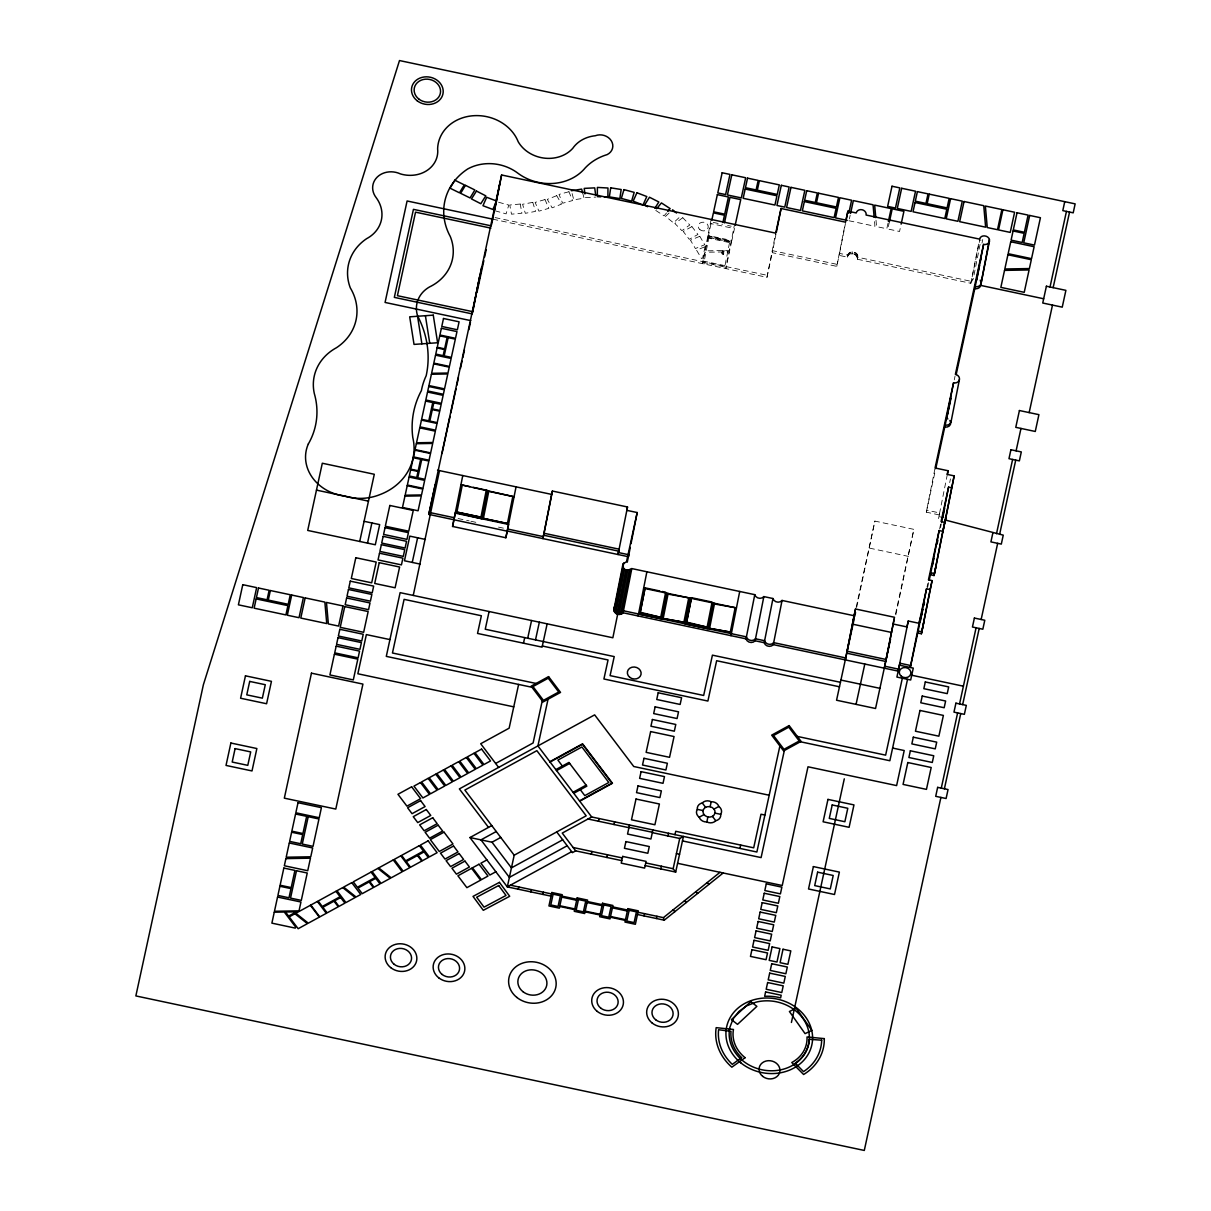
<?xml version="1.0" encoding="UTF-8"?>
<svg xmlns="http://www.w3.org/2000/svg" width="1211" height="1211" viewBox="0 0 1211 1211"><rect width="100%" height="100%" fill="white"/><g stroke="black" fill="none" stroke-linecap="round" stroke-linejoin="round"><path stroke-width="0.75" stroke-dasharray="5 3.75" d="M980.289 237.568L970.813 283.298L857.343 259.245C861.066 251.6 847.079 248.755 847.473 257.141L839.147 255.385L845.354 224.035M857.343 259.245L857.812 256.126M711.129 219.433L702.38 263.62L704.847 252.266L729.416 251.827L725.783 268.585L734.532 224.398M704.03 263.968L704.424 261.985M723.527 254.325L722.028 253.477L722.619 250.465L724.239 250.813L723.527 254.325L722.195 254.038C720.424 250.647 726.07 251.192 722.604 250.586M724.027 250.889L723.451 253.78M492.862 219.176L766.957 277.319L775.706 233.133M775.979 234.192L772.315 252.675L836.771 266.359L839.541 253.402L847.867 255.158M836.771 266.359L845.52 222.173M847.473 257.141L848.275 254.098M847.882 256.081L848.987 253.175M848.593 255.158L849.955 252.463M849.577 254.446L851.136 252.009M850.743 253.977L852.029 253.81L852.423 251.827M857.418 258.094L855.677 255.021L853.331 253.932L853.725 251.964M854.588 254.355L854.966 252.372M855.677 255.021L856.071 253.054M856.555 255.93L856.949 253.947M857.146 256.974L857.539 254.991M856.752 607.029L874.887 521.093L913.866 529.358L895.731 615.309M970.813 283.298L979.563 239.112M939.312 514.932L926.309 512.162L935.059 467.976M974.022 274.958L980.925 240.081M954.298 379.845L955.025 376.167M982 243.169L982.726 239.506M947.335 474.409L938.903 516.628L944.065 517.718M927.005 587.184L927.732 583.505M939.645 528.95L940.735 523.44M940.584 527.481L941.31 523.818M949.712 482.584L950.438 478.905M704.272 262.681L704.56 261.334M724.239 250.813L722.77 251.146M766.957 277.319L772.709 250.707L837.164 264.376M849.38 218.919L850.167 215.255M887.996 223.278L886.8 228.773L876.567 226.608L875.931 219.448M889.434 221.674L887.845 229L899.546 231.483L900.742 225.988M856.116 607.604L874.887 521.093M895.504 614.038L913.866 529.358M926.309 512.162L935.346 470.337M938.51 518.596L939.691 512.949L926.703 510.194M927.626 587.532L928.822 581.901M666.504 212.954L664.097 215.876L655.393 210.199M669.062 213.06L665.566 216.345L673.483 222.839L680.491 216.285M971.54 281.754L973.296 278.621L971.207 281.33L857.736 257.262M585.397 197.59L595.918 197.09M852.029 253.81L853.331 253.932M848.972 220.75L874.947 226.26L874.312 219.1M713.249 222.415L722.483 224.368M727.629 225.458L731.217 226.215M708.889 237.523L729.688 241.943M495.102 217.586L767.35 275.336M702.622 262.318L726.025 267.268M869.528 548.129L908.522 556.409M458.091 518.535L469.111 520.881M470.943 521.26L476.453 522.441M498.508 527.118L504.018 528.284M498.554 202.237L508.787 205.083L506.092 213.863L495.874 211.017M582.627 192.761L584.08 198.21L573.787 199.815L571.849 192.549M709.04 236.856L703.909 262.605L704.196 261.258L724.995 265.663L724.708 267.01L729.824 241.261L729.537 242.609L708.738 238.204L709.04 236.856M705.09 246.696L702.607 258.155L701.532 258.594L696.582 250.208L705.09 246.696M707.86 235.918L731.111 241.549L707.86 235.918M708.238 236.645L705.15 250.874L729.718 250.435L731.626 241.61L708.238 236.645M711.054 223.626L708.465 235.57L731.868 240.535L734.456 228.591L711.054 223.626M682.777 217.723L674.875 223.46L681.899 230.68L689.816 224.958L682.777 217.723M691.905 226.608L683.216 231.437L689.256 239.309L697.93 234.465L691.905 226.608M699.791 236.327L690.452 240.187L695.417 248.558L704.757 244.698L699.791 236.327M556.742 195.667L547.311 199.376L552.11 207.823L561.541 204.114L556.742 195.667M544.995 199.573L535.126 202.388L538.925 211.168L548.795 208.353L544.995 199.573M568.928 191.732L558.998 194.411L562.646 203.236L572.576 200.557L568.928 191.732M532.779 202.373L522.562 204.265L525.332 213.303L535.534 211.395L532.779 202.373M520.23 204.038L509.786 205.007L511.481 214.18L521.911 213.212L520.23 204.038M699.958 229.712A5.056 4.36 11.2 0 0 708.178 227.592A5.056 4.36 11.2 0 0 701.563 222.34A5.056 4.36 11.2 0 0 699.958 229.712"/><path stroke-width="1.5" d="M597.326 194.774L597.386 187.417L607.967 188.008L607.892 197.211L604.365 197.015M507.152 531.16L428.8 514.387L501.611 174.989L775.706 233.133L781.065 208.489L845.52 222.173L847.897 211.198L856.222 212.954A5.056 4.36 11.2 0 1 862.081 209.745A5.056 4.36 11.2 0 1 866.092 215.043L979.563 239.112C980.986 233.647 990.386 235.615 989.432 241.216L980.683 285.402A5.056 4.36 11.2 0 1 974.825 288.612L983.574 244.425A5.056 4.36 11.2 0 0 989.432 241.216M439.502 470.61L413.254 595.434M472.335 313.165L479.601 276.456M472.699 311.938L481.539 267.495M491.681 224.323L500.158 181.711M494.345 211.698L501.611 174.989M455.321 513.146L508.605 524.439L505.85 537.76L452.566 526.452L462.769 475.545M456.895 512.086L480.949 517.188L456.895 512.086L462.269 485.036L469.838 486.655M480.949 517.188L486.307 490.137M483.401 518.414L488.76 491.363L512.813 496.465L507.439 523.515L483.401 518.414L507.439 523.515M505.85 537.76L516.053 486.852M551.671 494.406L542.922 538.592L544.042 533.249L619.154 549.188L618.034 554.532L627.51 506.985L552.398 491.045L551.671 494.406L437.549 470.201M552.398 491.045L543.648 535.232L618.76 551.172M845.308 659.904L854.058 615.718L782.049 600.444A5.056 4.36 11.2 0 1 772.966 598.522L763.853 596.584A5.056 4.36 11.2 0 1 754.771 594.662L631.809 568.58L623.059 612.766C620.32 616.142 613.78 614.159 613.871 609.663L622.954 564.099L626.541 561.616L637.183 512.541L626.783 510.346L627.51 506.985M614.053 611.071L623.786 562.918M614.734 612.388L623.483 568.201L622.954 564.099M615.869 613.462L624.619 569.276L623.483 568.201M630.28 547.417L628.433 556.727L507.303 531.039M631.007 543.739L637.183 512.541M617.307 614.189L626.057 570.003L624.619 569.276M626.692 570.124L612.857 637.773L400.114 592.648L386.294 656.377L531.977 687.273M618.912 614.492L627.661 570.305L631.809 568.58M620.516 614.34L629.266 570.154M621.939 613.735L630.689 569.548M638.152 615.96L646.886 571.774M645.1 587.85L640.271 612.266L660.722 617.307L640.119 612.933L645.1 587.85L659.844 590.998M660.722 617.307L665.55 592.906M663.174 618.518L683.927 622.227L663.174 618.518L668.154 593.451M683.776 622.893L688.756 597.825L668.003 594.117M686.516 622.772L691.496 597.704L712.098 602.064L707.118 627.147L686.516 622.772L691.496 597.704M776.342 232.345L781.065 208.489M709.57 628.373L730.324 632.066L709.57 628.373L714.551 603.29M730.172 632.732L735.153 607.665L714.414 603.971M730.96 635.654L739.709 591.468M926.521 588.803L917.771 632.99L921.404 633.762L930.154 589.575L926.521 588.803L919.028 623.287L908.25 621.001L898.199 671.121L773.299 644.63A5.056 4.36 11.2 0 1 764.217 642.708L755.104 640.77A5.056 4.36 11.2 0 1 746.021 638.848L754.771 594.662M755.104 640.77L763.853 596.584M846.08 220.372L847.897 211.198M764.217 642.708L772.966 598.522M773.299 644.63L782.049 600.444M884.302 668.184L894.505 617.277L855.511 608.997L846.761 653.183L885.756 661.463M894.172 618.957L886.149 659.48L847.155 651.215M983.574 244.425L955.388 374.335A5.056 4.36 11.2 0 1 959.4 379.633A5.056 4.36 11.2 0 1 953.541 382.843L944.792 427.029A5.056 4.36 11.2 0 0 949.848 420.505M947.88 418.93A5.056 4.36 11.2 0 0 946.639 418.522L950.665 398.192M976.672 280.104L979.608 265.27M980.335 261.606L981.061 257.928M951.044 421.852L959.4 379.633M989.417 239.506L980.683 285.402L1043.67 298.769M947.335 474.409L948.062 470.746L935.059 467.976L953.541 382.843M920.178 618.034L910.278 667.488L918.165 631.007L921.798 631.779L923.736 622.817M921.193 616.55L922.646 609.209M923.372 605.53L924.099 601.867M934.044 575.528L942.794 531.341L939.146 530.569L930.396 574.756L934.044 575.528L954.147 475.878L947.259 474.409L948.062 470.746M941.674 521.971L948.576 487.11L951.574 487.745M942.794 517.445L944.61 508.272M939.146 530.569L928.459 579.842L932.092 580.614L921.404 633.762M954.147 475.878L945.397 520.064L1003.253 535.141L1001.315 544.102L990.916 541.892L992.853 532.946M359.712 541.468L374.29 474.273L322.308 463.238L307.715 530.433L375.304 544.768L379.679 524.62L364.087 521.305M367.508 543.118L371.883 522.955M412.255 562.419L417.613 537.79M428.8 514.387L435.203 484.733M442.015 453.504L450.023 416.463M450.825 412.906L456.032 388.776M456.835 385.219L458.424 377.711M460.422 368.477L462.027 361.105M462.844 357.548L464.434 350.024M468.839 329.74L470.443 322.353M477.134 291.7L483.825 260.668M484.612 257.035L486.186 249.769M460.952 484.763L514.1 496.752M452.566 526.452L455.472 512.465L481.963 518.792L487.594 490.425L473.365 487.382M489.093 611.525L485.248 629.236L614.219 656.589L610.087 675.617L703.667 695.462L712.416 655.151L840.449 682.308M523.485 643.192L524.711 637.591M527.708 638.242L531.553 620.532M518.611 684.442L509.135 728.174L480.706 743.736L498.629 767.411M535.504 639.892L539.349 622.182M547.145 623.847L542.089 647.143L477.543 633.444L481.373 615.748L404.096 599.354L392.455 653.001L536.079 683.458M542.256 700.836L533.112 742.964L495.647 763.46M514.191 855.208L464.873 790.072L536.867 750.669L586.185 815.805L514.191 855.208L507.318 886.891L551.05 896.155M548.038 699.247L537.911 745.931L591.695 816.971L756.875 852.014L779.884 745.976M518.353 889.222L518.838 886.982M530.812 891.871L531.296 889.631M542.906 894.429L543.391 892.189M627.253 562.192L628.827 554.759L618.427 552.549M711.811 220.19L713.4 212.864L724.481 215.21L722.891 222.536M638.545 613.992L661.751 618.912L666.837 593.193M724.45 222.869L729.991 197.317L740.738 199.603L735.198 225.155M591.286 854.164L591.876 851.484M598.446 821.225L599.021 818.53M606.893 857.479L607.468 854.784M614.038 824.524L614.613 821.845M629.508 824.994L627.54 834.046L650.928 839.011L652.896 829.959M690.043 598.113L684.942 623.832L708.147 628.751L713.234 603.033M643.995 915.879L644.479 913.639M707.118 627.147L686.667 622.106M660.767 868.908L661.342 866.213M667.912 835.953L668.487 833.274M656.453 918.513L656.937 916.273M674.996 834.651L675.723 831.291L753.696 847.821L760.992 814.231L764.883 815.048M675.693 872.071L673.149 868.726L679.719 838.466L683.428 836.438L675.693 872.071L645.16 865.593M706.83 821.921A6.994 6.04 11.2 0 0 715.746 820.725A6.994 6.04 11.2 0 0 720.712 814.322A6.994 6.04 11.2 0 0 718.834 806.465A6.994 6.04 11.2 0 0 711.205 801.758A6.994 6.04 11.2 0 0 702.289 802.969A6.994 6.04 11.2 0 0 697.324 809.357A6.994 6.04 11.2 0 0 699.201 817.213A6.994 6.04 11.2 0 0 706.83 821.921L707.905 816.971M710.13 806.723L711.205 801.758M848.82 213.045L851.605 200.224L839.904 197.741L835.529 217.904L847.231 220.387M850.561 213.424L853.346 200.587L873.055 204.78L874.16 217.314M739.966 848.427L740.708 845.066M888.39 221.446L891.175 208.625L874.675 205.113L875.78 217.647M889.434 221.674L892.219 208.837L903.921 211.319L901.135 224.141M784.334 750.532L761.098 857.6L682.459 840.918M854.058 615.718L855.511 608.997M852.907 622.333L853.71 618.654M853.952 619.926L836.559 700.23L875.553 708.496L890.539 639.226M854.754 616.232L855.541 612.554M856.056 704.363L864.805 664.037M791.419 1022.462L844.294 778.824M935.74 468.702L945.17 425.061A5.056 4.36 11.2 0 0 951.104 420.701M946.639 418.522L950.998 398.237M956.16 374.608L975.218 286.629A5.056 4.36 11.2 0 0 981.077 283.419L980.289 280.104M908.25 621.001L906.948 626.935L893.052 623.998M902.331 678.205L885.635 755.149L797.338 736.424M948.576 487.11L941.098 521.608L944.731 522.38L942.794 531.341M907.539 679.31L889.858 760.735L800.38 741.753M920.103 622.197L922.873 609.269M923.675 605.772L924.462 601.973M929.215 580.22L930.79 572.773L934.438 573.545L936.375 564.583M932.349 565.794L933.923 558.362M937.072 544.011L937.859 540.212M930.154 589.575L932.092 580.614M942.824 531.932L945.791 518.081M1064.741 201.662L1062.804 210.623L1073.203 212.833L1075.141 203.872L399.494 60.55L203.387 684.715L135.859 995.926L864.291 1150.45L940.902 797.413M941.28 788.134L957.613 712.901M959.551 703.939L976.081 627.782M996.502 533.718L1012.608 459.453M1050.028 286.992L1066.437 211.395M1016.105 450.825L1020.979 428.437M944.398 788.785L960.732 713.567M962.669 704.605L979.199 628.448M981.152 619.487L997.667 543.33M999.62 534.369L1015.726 460.119M1053.146 287.658L1069.555 212.061M1029.168 412.603L1052.495 305.081M613.871 609.663L614.204 608.285M495.844 202.706L492.862 209.458L482.962 205.719L486.686 197.287L496.586 201.026M654.879 208.307L658.829 201.98L649.474 197.226L644.54 205.128L647.658 206.718M615.43 605.137C611.116 609.89 619.987 615.46 623.453 610.783L746.415 636.865A5.056 4.36 11.2 0 0 755.497 638.787L764.61 640.725A5.056 4.36 11.2 0 0 773.693 642.647L845.702 657.936M656.604 208.746L661.418 202.918L670.122 208.595L667.715 211.501M637.97 912.261L663.386 917.65L720 872.314M637.486 914.502L664.249 920.178L723.179 872.98M549.855 761.719L582.582 743.811L612.463 783.275L579.751 801.182M550.082 762.007L582.476 744.281L611.918 783.169L579.524 800.895M555.834 769.606L568.928 762.446L586.851 786.136L573.772 793.296M556.576 770.59L569.67 763.43M571.668 851.666L507.318 886.891L469.959 837.543L491.772 825.599M496.253 831.518L480.979 839.874L509.377 877.385L567.187 845.747M573.015 792.312L586.109 785.137M469.959 837.543L492.014 842.22L500.733 837.437M486.898 859.916L480.903 863.201L489.865 875.038L495.859 871.769M591.695 816.971L562.252 833.092L575.694 850.864L621.773 860.627M562.706 839.813L511.436 867.878L492.014 842.22M575.694 850.864L572.425 852.65L556.727 831.927M699.201 817.213L704.03 814.579M714.006 809.115L718.834 806.465M571.365 190.732L581.658 189.128L582.627 192.761M597.311 196.621L600.838 196.818M626.057 570.003L627.661 570.305M492.862 219.176L407.093 200.981L385.068 302.447L470.852 320.643M491.409 225.897L413.435 209.352L394.332 297.376L472.305 313.921M490.924 228.137L415.54 212.152L397.42 295.696L472.79 311.681M429.194 512.404L454.413 517.763M507.697 529.056L543.3 536.609M316.465 490.122L368.462 501.142M852.514 624.165L891.508 632.445M425.409 539.44L409.802 536.125L404.459 560.769L420.05 564.084M662.266 591.498L665.702 592.224M643.646 588.258L736.439 607.952M910.672 665.505L899.879 663.219L896.912 677.07L910.687 679.992L913.276 668.109L899.501 665.187M884.696 666.201L898.592 669.153M623.059 612.766L746.021 638.848M911.732 675.238L963.411 686.198M840.934 680.067L879.928 688.332M839.48 686.788L716.64 660.722L707.89 701.048L603.911 678.993L608.043 659.965L542.331 646.023M389.927 639.59L366.358 634.594L357.851 673.77L513.752 706.846M892.613 748.065L904.208 750.532L896.609 785.591L807.994 766.79L782.23 885.513L677.585 863.307M769.197 795.233L633.747 766.502L594.646 714.868L459.363 788.906L488.502 827.385M697.324 809.357L703.076 810.583M714.974 813.111A6.085 5.238 11.2 0 0 707.012 806.768A6.085 5.238 11.2 0 0 705.074 815.654A6.085 5.238 11.2 0 0 714.974 813.111L720.712 814.322M628.993 827.325L652.396 832.29M588.001 818.999L628.918 827.688M652.32 832.653L679.719 838.466M676.434 853.588L679.553 854.255M573.151 847.503L622.348 857.948M645.751 862.913L673.149 868.726M510.406 885.196L551.55 893.93M561.934 896.125L576.89 899.304M587.29 901.499L602.23 904.678M612.63 906.872L627.57 910.051M561.722 897.124L576.678 900.288M587.063 902.498L602.018 905.661M612.418 907.872L627.359 911.035M559.86 905.752L574.801 908.916M585.201 911.126L600.141 914.29M610.541 916.5L625.481 919.664M559.694 906.464L574.65 909.628M585.034 911.838L599.99 915.001M610.389 917.211L625.33 920.39M672.574 209.791L676.525 213.045M707.163 882.592L709.01 884.333M695.81 891.674L697.657 893.415M684.457 900.772L686.304 902.513M673.104 909.87L674.951 911.611M702.289 802.969L705.604 807.328M712.431 816.365L715.746 820.725M562.373 766.033L557.893 760.099L581.901 746.975L608.8 782.503L584.792 795.627L580.311 789.708M663.386 917.65L664.249 920.178M425.409 315.708L429.754 343.288M417.553 316.268L421.897 343.848M595.676 195.243L594.722 187.872L584.217 188.386L584.928 193.911M610.692 187.826L609.36 196.893L619.85 198.574L621.182 189.506L610.692 187.826M242.775 584.671L238.4 604.834L252.266 607.771L256.641 587.623L242.775 584.671M256.142 598.9L254.128 608.179L285.902 614.916L287.915 605.636L256.142 598.9M258.503 588.016L256.429 597.553L267.071 599.808L269.145 590.272L258.503 588.016M230.877 743.024L226.018 765.428L252.009 770.938L256.868 748.534L230.877 743.024M245.455 675.829L240.595 698.232L266.587 703.742L271.446 681.339L245.455 675.829M235.101 748.61L232.194 762.052L247.786 765.352L250.707 751.91L235.101 748.61M249.693 681.415L246.772 694.857L262.363 698.157L265.285 684.715L249.693 681.415M270.356 590.529L268.282 600.081L288.203 604.304L290.277 594.752L270.356 590.529M291.7 595.055L287.325 615.218L299.026 617.701L303.401 597.538L291.7 595.055M305.157 597.901L300.782 618.064L326.743 623.574L324.851 602.094L305.157 597.901M311.454 673.165L284.328 798.155L335.795 809.069L362.922 684.094L311.454 673.165M274.261 912.201L271.885 923.145L295.287 928.11L295.545 926.899L284.282 912.019L274.261 912.201M277.546 897.048L274.473 911.277L299.026 910.839L300.949 902.013L277.546 897.048M279.892 886.27L277.909 895.429L288.975 897.79L290.973 888.617L279.892 886.27M283.843 868.06L280.119 885.226L291.2 887.572L294.924 870.406L283.843 868.06M285.887 858.614L284.343 865.759L307.73 870.724L310.455 858.175L285.887 858.614M289.278 842.992L286.19 857.221L310.758 856.782L312.68 847.957L289.278 842.992M291.624 832.229L289.626 841.388L300.706 843.734L302.705 834.576L291.624 832.229M295.575 814.004L291.851 831.17L302.932 833.531L306.655 816.35L295.575 814.004M298.027 802.696L295.832 812.778L319.235 817.743L321.415 807.661L298.027 802.696M342.985 605.939L338.611 626.087L328.363 623.922L326.47 602.427L342.985 605.939M334.403 654.182L329.907 674.951L353.309 679.916L357.82 659.147L334.403 654.182M336.174 646.144L334.72 652.865L358.108 657.83L359.561 651.109L336.174 646.144M338.02 637.637L336.567 644.358L359.955 649.323L361.408 642.602L338.02 637.637M339.837 629.296L338.369 636.017L361.771 640.982L363.224 634.261L339.837 629.296M344.741 606.575L340.23 627.343L363.648 632.309L368.159 611.54L344.741 606.575M346.618 597.992L345.165 604.713L368.553 609.678L370.021 602.957L346.618 597.992M348.465 589.485L347.012 596.206L370.399 601.171L371.868 594.45L348.465 589.485M350.282 581.144L348.813 587.865L372.216 592.83L373.669 586.109L350.282 581.144M355.807 557.726L351.311 578.495L371.686 582.824L376.197 562.055L355.807 557.726M296.483 870.739L290.534 898.108L301.297 900.394L307.246 873.01L296.483 870.739M308.215 816.683L302.266 844.067L313.028 846.353L318.962 818.969L308.215 816.683M379.497 553.2L378.044 559.921L401.431 564.886L402.9 558.165L379.497 553.2M381.344 544.708L379.891 551.414L403.278 556.379L404.746 549.658L381.344 544.708M383.16 536.352L381.692 543.073L405.095 548.038L406.548 541.317L383.16 536.352M385.037 527.693L383.584 534.414L406.972 539.379L408.425 532.658L385.037 527.693M389.836 505.471L385.325 526.24L408.743 531.205L413.254 510.436L389.836 505.471M379.225 562.691L374.714 583.46L395.104 587.789L399.615 567.02L379.225 562.691M404.943 496.147L402.491 507.47L418.083 510.77L421.322 495.859L404.943 496.147M407.214 485.732L405.155 495.223L421.519 494.936L422.806 489.047L407.214 485.732M409.091 477.058L407.365 485.021L422.957 488.321L424.683 480.358L409.091 477.058M410.65 469.868L409.318 475.984L416.705 477.543L418.037 471.442L410.65 469.868M413.284 457.728L410.801 469.172L418.189 470.746L420.671 459.302L413.284 457.728M414.919 450.189L413.466 456.91L429.057 460.225L430.51 453.504L414.919 450.189M416.327 443.71L415.055 449.599L430.647 452.899L432.705 443.423L416.327 443.71M419.763 427.861L416.523 442.787L432.902 442.484L435.355 431.177L419.763 427.861M421.443 420.141L419.99 426.862L435.582 430.162L437.035 423.441L421.443 420.141M425.576 401.068L421.625 419.324L428.785 420.838L432.751 402.582L425.576 401.068M427.544 392.031L425.818 399.993L441.41 403.308L443.135 395.346L427.544 392.031M428.739 386.491L427.771 390.971L443.362 394.286L444.346 389.791L428.739 386.491M431.404 374.244L428.951 385.567L444.543 388.867L447.782 373.957L431.404 374.244M433.659 363.83L431.6 373.321L447.979 373.033L449.251 367.145L433.659 363.83M435.536 355.156L433.81 363.118L449.417 366.418L451.143 358.456L435.536 355.156M437.095 347.966L435.778 354.081L443.165 355.64L444.482 349.54L437.095 347.966M439.744 335.825L437.247 347.269L444.634 348.844L447.116 337.4L439.744 335.825M441.379 328.287L439.911 335.008L455.518 338.323L456.971 331.602L441.379 328.287M443.498 318.493L441.773 326.455L457.364 329.77L459.09 321.808L443.498 318.493M432.312 409.621L429.829 421.065L437.216 422.624L439.699 411.18L432.312 409.621M433.795 402.809L432.463 408.924L439.85 410.484L441.182 404.383L433.795 402.809M421.716 459.514L417.75 477.77L424.925 479.299L428.876 461.043L421.716 459.514M448.161 337.612L444.195 355.867L451.37 357.381L455.336 339.141L448.161 337.612M551.853 892.507L548.931 905.949L559.331 908.159L562.252 894.717L551.853 892.507M553.124 894.187L550.793 904.935L558.059 906.479L560.39 895.731L553.124 894.187M717.351 194.638L713.627 211.804L724.708 214.165L728.432 196.984L717.351 194.638M722.15 172.764L717.775 192.927L725.601 194.577L729.976 174.414L722.15 172.764M731.807 174.808L727.433 194.971L741.299 197.908L745.673 177.745L731.807 174.808M577.193 897.881L574.271 911.323L584.671 913.533L587.592 900.091L577.193 897.881M578.464 899.561L576.133 910.309L583.399 911.853L585.746 901.105L578.464 899.561M745.174 189.037L743.16 198.301L774.934 205.053L776.947 195.773L745.174 189.037M747.535 178.153L745.461 187.69L756.103 189.945L758.177 180.409L747.535 178.153M602.533 903.255L599.627 916.697L610.011 918.907L612.933 905.465L602.533 903.255M759.388 180.666L757.314 190.203L777.235 194.441L779.309 184.889L759.388 180.666M603.805 904.935L601.473 915.683L608.755 917.227L611.086 906.479L603.805 904.935M622.681 856.419L621.228 863.14L644.615 868.105L646.084 861.384L622.681 856.419M625.905 841.584L624.437 848.305L647.84 853.271L649.293 846.55L625.905 841.584M637.985 785.909L636.532 792.63L659.919 797.595L661.373 790.874L637.985 785.909M641.088 771.649L639.62 778.355L663.022 783.32L664.476 776.599L641.088 771.649M643.98 758.298L642.511 765.019L665.914 769.984L667.367 763.263L643.98 758.298M652.396 719.501L650.943 726.222L674.33 731.187L675.783 724.466L652.396 719.501M655.136 706.861L653.683 713.582L677.07 718.547L678.538 711.826L655.136 706.861M658.194 692.768L656.74 699.489L680.128 704.454L681.596 697.733L658.194 692.768M636.002 799.033L631.491 819.802L654.909 824.767L659.405 803.998L636.002 799.033M650.64 731.565L646.129 752.349L669.547 757.314L674.058 736.545L650.64 731.565M781.322 185.313L776.947 205.476L784.773 207.126L789.148 186.978L781.322 185.313M627.873 908.628L624.967 922.071L635.366 924.281L638.273 910.839L627.873 908.628M629.145 910.309L626.814 921.056L634.095 922.6L636.426 911.853L629.145 910.309M790.98 187.357L786.605 207.52L800.471 210.457L804.846 190.309L790.98 187.357M804.346 201.586L802.333 210.865L834.107 217.602L836.12 208.322L804.346 201.586M806.708 190.702L804.634 200.239L815.275 202.494L817.334 192.958L806.708 190.702M818.56 193.215L816.486 202.752L836.407 206.99L838.481 197.438L818.56 193.215M892.007 186.237L887.633 206.4L895.459 208.05L899.834 187.887L892.007 186.237M901.665 188.28L897.29 208.443L911.156 211.38L915.531 191.217L901.665 188.28M751.925 949.681L750.472 956.402L766.063 959.702L767.517 952.981L751.925 949.681M754.029 940.281L752.576 947.002L768.168 950.317L769.621 943.596L754.029 940.281M756.073 930.881L754.604 937.602L770.211 940.902L771.664 934.181L756.073 930.881M758.116 921.465L756.648 928.186L772.255 931.501L773.708 924.78L758.116 921.465M760.145 912.065L758.691 918.786L774.283 922.086L775.751 915.365L760.145 912.065M762.188 902.649L760.735 909.37L776.327 912.685L777.795 905.964L762.188 902.649M764.232 893.249L762.779 899.97L778.37 903.27L779.823 896.549L764.232 893.249M766.275 883.833L764.822 890.554L780.414 893.869L781.867 887.148L766.275 883.833M915.032 202.509L913.018 211.774L944.792 218.525L946.805 209.246L915.032 202.509M917.393 191.626L915.319 201.162L925.961 203.418L928.035 193.881L917.393 191.626M929.246 194.138L927.172 203.675L947.093 207.914L949.167 198.362L929.246 194.138M772.103 946.926L769.182 960.368L776.978 962.018L779.899 948.576L772.103 946.926M765.594 991.945L764.656 996.305A45.7 39.418 11.2 0 1 780.626 997.879L781.186 995.245L765.594 991.945M767.638 982.53L766.185 989.251L781.776 992.566L783.229 985.845L767.638 982.53M769.681 973.129L768.213 979.85L783.82 983.15L785.273 976.429L769.681 973.129M771.725 963.714L770.257 970.435L785.863 973.75L787.317 967.029L771.725 963.714M783.017 949.242L780.096 962.684L787.892 964.334L790.813 950.892L783.017 949.242M950.59 198.665L946.215 218.828L957.916 221.295L962.291 201.147L950.59 198.665M813.383 866.592L808.524 888.98L834.515 894.505L839.374 872.102L813.383 866.592M827.961 799.396L823.102 821.785L849.093 827.31L853.967 804.906L827.961 799.396M817.607 872.162L814.7 885.604L830.292 888.919L833.213 875.477L817.607 872.162M832.199 804.967L829.278 818.409L844.869 821.724L847.791 808.282L832.199 804.967M964.047 201.51L959.672 221.674L985.633 227.184L983.741 205.688L964.047 201.51M1001.875 209.533L997.501 229.696L987.253 227.532L985.36 206.037L1001.875 209.533M1002.905 209.76L998.53 229.923L1010.231 232.406L1014.606 212.243L1002.905 209.76M1004.524 270.386L1000.846 287.37L1024.234 292.32L1029.093 269.947L1004.524 270.386M1007.915 254.764L1004.827 268.993L1029.395 268.554L1031.318 259.729L1007.915 254.764M1010.746 241.746L1008.157 253.689L1031.545 258.654L1034.133 246.711L1010.746 241.746M1013.077 230.968L1011.094 240.141L1022.175 242.488L1024.158 233.329L1013.077 230.968M1017.028 212.758L1013.304 229.923L1024.385 232.27L1028.109 215.104L1017.028 212.758M907.811 762.536L903.058 784.41L926.46 789.375L931.198 767.502L907.811 762.536M910.354 750.79L908.901 757.511L932.288 762.476L933.757 755.755L910.354 750.79M913.306 737.181L911.853 743.902L935.24 748.867L936.708 742.146L913.306 737.181M922.237 696.053L920.769 702.774L944.171 707.739L945.624 701.018L922.237 696.053M925.295 681.96L923.842 688.681L947.229 693.631L948.682 686.909L925.295 681.96M919.966 710.448L915.455 731.217L938.873 736.182L943.384 715.413L919.966 710.448M1029.668 215.437L1023.734 242.821L1034.482 245.091L1040.431 217.723L1029.668 215.437M937.647 787.362L935.709 796.323L946.094 798.518L948.046 789.557L937.647 787.362M955.918 703.167L953.965 712.129L964.365 714.339L966.317 705.377L955.918 703.167M974.386 618.049L972.448 627.01L982.832 629.22L984.785 620.259L974.386 618.049M1010.913 449.735L1008.975 458.681L1019.359 460.891L1021.312 451.93L1010.913 449.735M1019.42 410.529L1015.772 427.332L1035.269 431.464L1038.917 414.662L1019.42 410.529M1046.395 286.22L1042.747 303.022L1062.244 307.155L1065.892 290.352L1046.395 286.22M623.937 189.612L621.349 198.422L631.612 201.177L634.186 192.367L623.937 189.612M733.094 1018.92L729.839 1027.428A40.311 34.756 11.2 0 0 768.849 1070.706A40.311 34.756 11.2 0 0 808.827 1032.029A40.311 34.756 11.2 0 0 755.936 1002.193L746.597 1005.857L738.801 1011.563L733.094 1018.92M636.925 192.761L633.141 201.177L643.011 204.962L646.795 196.545L636.925 192.761M454.867 180.227L450.053 188.189L459.484 192.837L464.282 184.874L454.867 180.227M465.448 185.328L460.634 193.306L470.065 197.953L474.863 189.976L465.448 185.328M476.453 191.05L471.473 198.922L480.812 203.72L485.793 195.849L476.453 191.05M750.82 1001.618L731.444 1019.617L737.514 1024.37L756.875 1006.371L750.82 1001.618M741.601 1057.612L732.307 1064.363A49.151 42.4 11.2 0 1 718.592 1029.728L730.99 1031.333A38.57 33.272 11.2 0 0 741.601 1057.612M745.098 1057.703L731.838 1067.179A51.816 44.686 11.2 0 1 716.185 1027.655L733.457 1029.471A34.725 29.957 11.2 0 0 745.098 1057.703M548.583 676.616L531.129 686.168L543.088 701.956L560.542 692.404L548.583 676.616M548.25 678.205L532.976 686.561L543.436 700.367L558.71 692.011L548.25 678.205M411.634 786.802L397.95 794.295L406.926 806.148L420.611 798.654L411.634 786.802M420.489 782.533L413.935 786.121L422.896 797.958L429.451 794.371L420.489 782.533M428.119 778.355L421.579 781.928L430.541 793.78L437.08 790.193L428.119 778.355M435.748 774.177L429.209 777.75L438.17 789.602L444.725 786.015L435.748 774.177M443.393 769.999L436.838 773.572L445.815 785.424L452.354 781.837L443.393 769.999M451.022 765.821L444.482 769.394L453.444 781.246L459.998 777.659L451.022 765.821M458.666 761.643L452.112 765.216L461.088 777.068L467.628 773.481L458.666 761.643M466.296 757.465L459.756 761.038L468.718 772.89L475.257 769.303L466.296 757.465M473.94 753.287L467.385 756.86L476.347 768.697L482.901 765.125L473.94 753.287M481.569 749.094L475.03 752.682L483.991 764.519L490.531 760.947L481.569 749.094M420.611 800.638L407.577 807.767L412.058 813.686L425.091 806.556L420.611 800.638M426.287 809.523L413.254 816.668L417.734 822.587L430.768 815.457L426.287 809.523M432.705 817.743L419.657 824.873L424.153 830.791L437.186 823.662L432.705 817.743M438.155 825.145L425.122 832.275L429.602 838.194L442.636 831.064L438.155 825.145M296.438 911.807L288.596 916.091L285.508 912.004L296.438 911.807M294.924 913.745L289.202 916.878L298.163 928.716L307.397 923.66L294.924 913.745M310.364 905.298L295.832 913.245L308.305 923.176L319.326 917.136L310.364 905.298M317.373 901.468L310.818 905.041L319.78 916.894L326.334 913.306L317.373 901.468M335.947 891.296L318.16 901.029L322.277 906.479L340.064 896.745L335.947 891.296M342.713 887.587L336.991 890.721L345.952 902.573L355.186 897.518L342.713 887.587M351.765 882.637L343.621 887.088L356.095 897.018L360.742 894.475L351.765 882.637M371.035 872.087L353.264 881.82L357.381 887.269L375.153 877.536L371.035 872.087M377.817 868.378L372.08 871.526L381.056 883.364L390.29 878.308L377.817 868.378M393.257 859.931L378.725 867.893L391.198 877.808L402.219 871.784L393.257 859.931M400.78 855.814L394.226 859.401L403.202 871.239L409.742 867.666L400.78 855.814M419.354 845.656L401.568 855.39L405.7 860.824L423.472 851.091L419.354 845.656M428.149 840.843L420.399 845.081L429.36 856.919L437.11 852.68L428.149 840.843M444.013 832.154L430.329 839.632L439.305 851.5L452.99 844.006L444.013 832.154M334.024 901.166L322.883 907.266L327.121 912.867L338.278 906.767L334.024 901.166M340.654 897.533L334.705 900.787L338.959 906.403L344.908 903.134L340.654 897.533M369.128 881.956L357.972 888.057L362.225 893.657L373.366 887.557L369.128 881.956M375.758 878.323L369.809 881.578L374.048 887.194L379.997 883.939L375.758 878.323M417.447 855.511L406.29 861.611L410.544 867.227L421.685 861.127L417.447 855.511M424.077 851.893L418.113 855.148L422.367 860.749L428.316 857.494L424.077 851.893M453.535 846.02L440.501 853.165L444.982 859.083L458.03 851.938L453.535 846.02M459.136 853.543L446.087 860.673L450.583 866.592L463.616 859.462L459.136 853.543M464.963 861.097L451.93 868.226L456.411 874.16L469.444 867.015L464.963 861.097M471.594 868.302L457.909 875.795L466.886 887.663L480.57 880.17L471.594 868.302M479.026 864.23L472.487 867.803L481.448 879.655L487.988 876.068L479.026 864.23M789.133 725.586L771.679 735.138L783.623 750.926L801.077 741.374L789.133 725.586M788.785 727.16L773.511 735.516L783.971 749.337L799.245 740.981L788.785 727.16M499.416 882.365L473.017 896.397L483.295 910.309L509.695 896.276L499.416 882.365M498.69 885.513L476.68 897.215L484.022 907.16L506.016 895.459L498.69 885.513M796.187 1008.263L789.405 1011.503L805.073 1033.634L811.885 1030.41L796.187 1008.263M433.266 315.148L409.696 316.828L414.026 344.408L437.61 342.743L433.266 315.148M821.663 1040.188L809.205 1039.295A38.57 33.272 11.2 0 1 795.233 1063.122L803.514 1071.629A49.151 42.4 11.2 0 0 821.663 1040.188M824.297 1038.614L807.026 1036.964A34.725 29.957 11.2 0 1 791.782 1062.531L803.604 1074.49A51.816 44.686 11.2 0 0 824.297 1038.614M901.302 676.253A5.843 5.041 11.2 0 0 910.808 673.8A5.843 5.041 11.2 0 0 903.164 667.715A5.843 5.041 11.2 0 0 901.302 676.253M629.75 677.343A6.933 5.979 11.2 0 0 641.028 674.451A6.933 5.979 11.2 0 0 631.96 667.231A6.933 5.979 11.2 0 0 629.75 677.343M516.9 997.47A23.917 20.632 11.2 0 0 555.773 987.465A23.917 20.632 11.2 0 0 524.469 962.563A23.917 20.632 11.2 0 0 516.9 997.47M522.91 991.642A14.608 12.61 11.2 0 0 546.676 985.527A14.608 12.61 11.2 0 0 527.542 970.314A14.608 12.61 11.2 0 0 522.91 991.642M438.685 977.777A15.94 13.745 11.2 0 0 464.6 971.101A15.94 13.745 11.2 0 0 443.741 954.495A15.94 13.745 11.2 0 0 438.685 977.777M762.703 1076.382A10.505 9.067 11.2 0 0 779.793 1071.977A10.505 9.067 11.2 0 0 766.033 1061.033A10.505 9.067 11.2 0 0 762.703 1076.382M442.121 974.446A10.627 9.173 11.2 0 0 459.408 969.996A10.627 9.173 11.2 0 0 445.497 958.93A10.627 9.173 11.2 0 0 442.121 974.446M597.265 1011.412A15.94 13.745 11.2 0 0 623.181 1004.736A15.94 13.745 11.2 0 0 602.306 988.131A15.94 13.745 11.2 0 0 597.265 1011.412M600.701 1008.082A10.627 9.173 11.2 0 0 617.973 1003.631A10.627 9.173 11.2 0 0 604.062 992.566A10.627 9.173 11.2 0 0 600.701 1008.082M652.214 1023.068A15.94 13.745 11.2 0 0 678.13 1016.392A15.94 13.745 11.2 0 0 657.255 999.786A15.94 13.745 11.2 0 0 652.214 1023.068M655.651 1019.738A10.627 9.173 11.2 0 0 672.938 1015.287A10.627 9.173 11.2 0 0 659.026 1004.222A10.627 9.173 11.2 0 0 655.651 1019.738M390.669 967.589A15.94 13.745 11.2 0 0 416.584 960.913A15.94 13.745 11.2 0 0 395.725 944.308A15.94 13.745 11.2 0 0 390.669 967.589M394.105 964.259A10.627 9.173 11.2 0 0 411.392 959.808A10.627 9.173 11.2 0 0 397.48 948.743A10.627 9.173 11.2 0 0 394.105 964.259M417.023 100.649A15.94 13.745 11.2 0 0 442.938 93.974A15.94 13.745 11.2 0 0 422.079 77.368A15.94 13.745 11.2 0 0 417.023 100.649M418.749 98.984A13.291 11.459 11.2 0 0 440.335 93.414A13.291 11.459 11.2 0 0 422.957 79.578A13.291 11.459 11.2 0 0 418.749 98.984M308.336 443.968A85.209 73.493 11.2 0 0 314.33 393.605A53.072 45.776 11.2 0 1 336.461 347.724A55.767 48.092 11.2 0 0 350.312 287.9A52.921 45.64 11.2 0 1 366.661 238.643A34.408 29.685 11.2 0 0 376.243 197.741A19.482 16.803 11.2 0 1 377.181 177.124A19.482 16.803 11.2 0 1 400.387 173.9A29.352 25.325 11.2 0 0 437.625 148.877A41.658 35.921 11.2 0 1 472.578 115.787A41.658 35.921 11.2 0 1 518.187 141.732A32.47 28.004 11.2 0 0 572.758 148.332A32.667 28.171 11.2 0 1 595.312 135.738A12.11 10.445 11.2 0 1 611.283 140.748A12.11 10.445 11.2 0 1 607.135 154.614A52.981 45.7 11.2 0 0 585.185 167.951A46.76 40.326 11.2 0 1 517.642 173.022A41.976 36.209 11.2 0 0 467.703 168.965A64.773 55.873 11.2 0 0 450.25 236.433A49.575 42.748 11.2 0 1 429.572 286.916A31.198 26.899 11.2 0 0 417.628 315.965A112.578 97.107 11.2 0 1 426.181 375.728A81.092 69.935 11.2 0 0 421.398 390.608A103.162 88.978 11.2 0 0 412.784 437.474A61.579 53.102 11.2 0 1 379.285 494.86A48.395 41.749 11.2 0 1 344.091 495.98A42.915 37.011 11.2 0 1 308.336 443.968M741.071 1063.061A43.551 37.556 11.2 0 0 811.854 1044.821A43.551 37.556 11.2 0 0 754.862 999.484A43.551 37.556 11.2 0 0 741.071 1063.061"/></g></svg>
